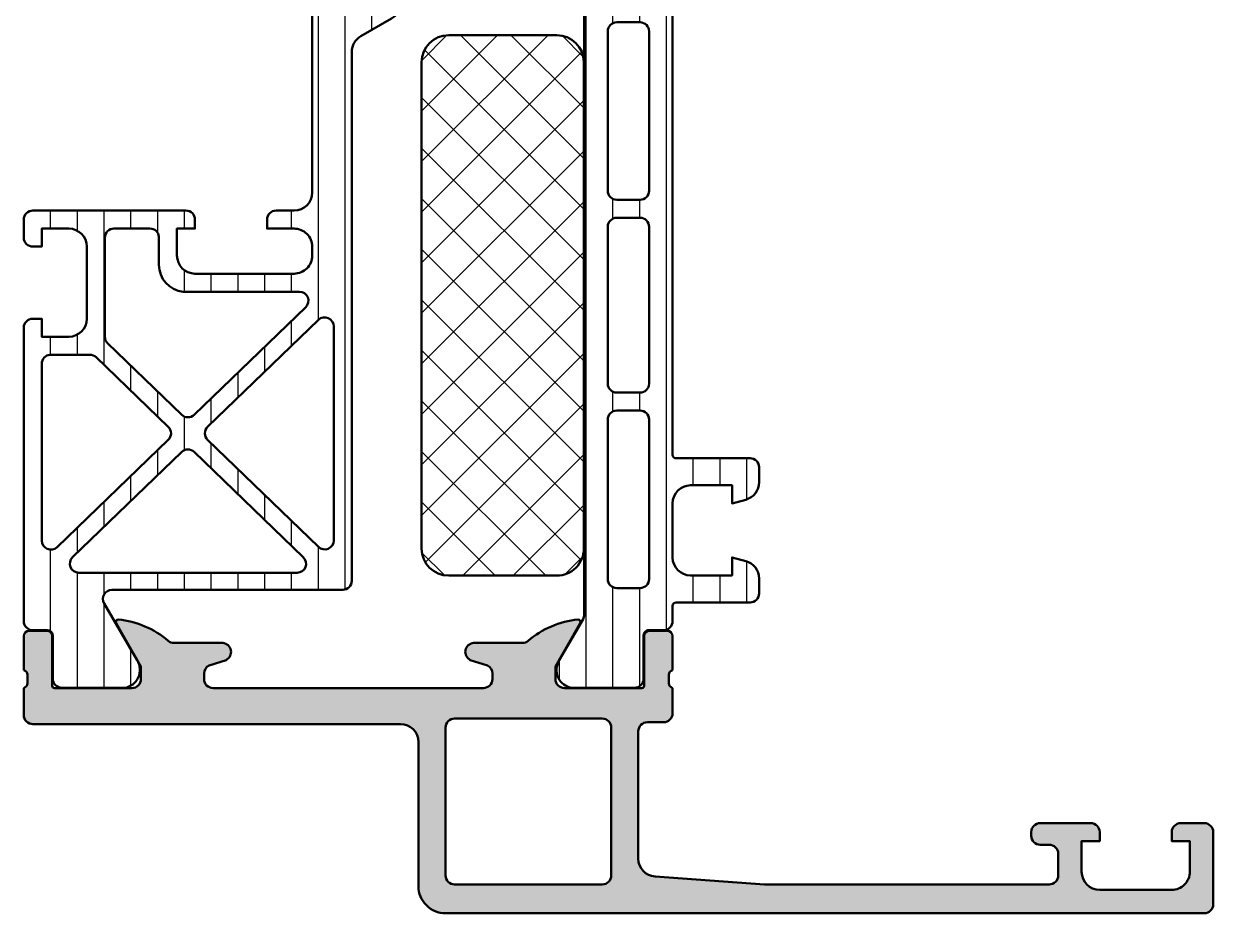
# Model space of a CAD drawing. Extents: x 0 to 66, y 0 to 75.
# Drawn here: x 0 to 66, y 0 to 49.4 of the extents above; entities that cross this region are included whole.
import ezdxf

# ---------------------------------------------------------------- set-up
doc = ezdxf.new("R2010")
doc.units = 0
for name, color, linetype, lineweight in [('0S-Alu contour', 7, 'Continuous', 50), ('0S-Alu hatch', 252, 'Continuous', 25), ('0S-Plastic contour', 254, 'Continuous', 50), ('0S-Plastic hatch', 253, 'Continuous', 25), ('0S-PT contour', 91, 'Continuous', 50), ('0S-PT hatch', 103, 'Continuous', 25)]:
    doc.layers.add(name, color=color, linetype=linetype, lineweight=lineweight)
pattern_1 = [(90, (0, 0), (-1.4859, 0), [])]

# ---------------------------------------------------------------- blocks, each defined once
blk = doc.blocks.new('357820__72D62566_C79C_41DB_8B78_AAB17D43B94E_')
at = {"layer": '0S-Alu hatch'}
h = blk.add_hatch(color=256, dxfattribs=at)
edge = h.paths.add_edge_path()
edge.add_line((0, 12.50000000000001), (-1.8e-15, 11))
edge.add_arc((0.5, 11), 0.5000000000000018, 180, 270.0000000000017)
edge.add_line((0.5000000000000142, 10.5), (20.89999999999999, 10.5))
edge.add_ellipse((20.8999382486866, 9.49993824868659), major_axis=(-1.000061753219904, 0), ratio=1, start_angle=180.0035378711053, end_angle=269.9964621288357, ccw=False)
edge.add_line((21.90000000000001, 9.499999999998956), (21.90000000000001, 1.500000000000014))
edge.add_arc((23.39995687720072, 1.49995687776763), 1.499956877820568, 179.998352804877, 270.0004814978228)
edge.add_line((23.39996948242186, 2.69e-14), (65.49999999999997, 0))
edge.add_arc((65.49996566592452, 0.5000343346601), 0.5000343358388465, 270.0039341250738, 359.9951881889146)
edge.add_line((66, 0.499992340803346), (66, 4.499999999999985))
edge.add_arc((65.49995004878407, 4.499950048784086), 0.500049953710801, 0.0057234159238532, 89.99427658409539)
edge.add_line((65.49999999999999, 5.000000000000012), (64.19995117187497, 4.999999999999957))
edge.add_arc((64.20000112309089, 4.499950048784072), 0.5000499537107654, 90.0057234159046, 179.9942765840761)
edge.add_line((63.699951171875, 4.500000000000153), (63.699951171875, 4))
edge.add_line((63.699951171875, 4), (64.699951171875, 4))
edge.add_line((64.699951171875, 4), (64.699951171875, 2.299999952316284))
edge.add_ellipse((63.70000014535619, 2.299950978835084), major_axis=(-0.9999510277180744, 0), ratio=1, start_angle=89.9971938887997, end_angle=180.0028061111058, ccw=False)
edge.add_line((63.69995117187504, 1.299999952316269), (59.69998168945318, 1.299999952316269))
edge.add_ellipse((59.70000151260098, 2.300019775464136), major_axis=(-1.000019823344341, 0), ratio=1, start_angle=0.0011357599706229848, end_angle=89.99886423980922, ccw=False)
edge.add_line((58.69998168945311, 2.299999952320185), (58.69998168945311, 4))
edge.add_line((58.69998168945311, 4), (59.69998168945312, 4))
edge.add_line((59.69998168945312, 4), (59.69998168945312, 4.499999999999985))
edge.add_arc((59.19997894858549, 4.499997259132385), 0.5000027408751421, 0.0003140784807261, 89.99968592142702)
edge.add_line((59.19998168945312, 5.000000000000015), (56.39999389648436, 5))
edge.add_arc((56.39999663735203, 4.499997259132342), 0.500002740875166, 90.00031407857703, 179.9996859215192)
edge.add_line((55.89999389648437, 4.499999999999166), (55.89999389648436, 4.299995422363252))
edge.add_arc((56.39999408412534, 4.299995610004259), 0.5000001876410095, 180.000021497471, 269.9999784979366)
edge.add_line((56.39999389648437, 3.799995422363285), (56.89999389648435, 3.799995422363281))
edge.add_ellipse((56.89999753584102, 3.29999906171993), major_axis=(-0.4999963606565962, 0), ratio=1, start_angle=179.9995829571355, end_angle=270.0004170425894, ccw=False)
edge.add_line((57.39999389648437, 3.299995422360865), (57.39999389648438, 2.099998474120994))
edge.add_ellipse((56.90000677806061, 2.099985592544854), major_axis=(-0.499987118589707, 0), ratio=1, start_angle=89.99852384206503, end_angle=180.0014761580921, ccw=False)
edge.add_line((56.89999389648436, 1.599998474121086), (41.0999999999997, 1.599998474121122))
edge.add_line((41.0999999999997, 1.599998474121122), (35.0287414550781, 2.033653259277343))
edge.add_ellipse((35.09995202947212, 3.031066473366621), major_axis=(-0.9999520316222318, 0), ratio=1, start_angle=-0.0026471171703974505, end_angle=85.91628221778649, ccw=False)
edge.add_line((34.09999999891711, 3.03111267206073), (34.1, 10.09999084472659))
edge.add_ellipse((34.59999712736819, 10.09999371735836), major_axis=(-0.4999971273764344, 0), ratio=1, start_angle=-90.00032918125049, end_angle=0.0003291815056059022, ccw=False)
edge.add_line((34.60000000000001, 10.59999084472654), (35.50000000000003, 10.59999084472657))
edge.add_arc((35.5, 11.09999084472657), 0.4999999999999965, 270.0000000000033, 360)
edge.add_line((36, 11.09999084472657), (36.00000000000001, 12.5))
edge.add_ellipse((36.07883644654305, 12.76752059199313), major_axis=(-0.2788950563274461, 0), ratio=1, start_angle=-1.16458937409692, end_angle=73.58012358051008, ccw=False)
edge.add_line((35.79999899999999, 12.7731889999915), (35.799999, 13.2267829999915))
edge.add_ellipse((36.07886709564317, 13.23244365946856), major_axis=(-0.2789255417371505, 0), ratio=1, start_angle=-73.57540544464513, end_angle=1.1628700728862214, ccw=False)
edge.add_line((36, 13.4999869999915), (36, 15.37999800000001))
edge.add_arc((35.7, 15.37999800000001), 0.2999999999999918, 0, 89.99999999999864)
edge.add_line((35.70000000000001, 15.67999800000001), (34.72002568095721, 15.67999800000001))
edge.add_arc((34.72002568095721, 15.37999800000001), 0.2999999999999936, 90.00000000000136, 180)
edge.add_line((34.42002568095722, 15.37999800000001), (34.42002568095722, 12.62000000000001))
edge.add_ellipse((34.30002568095721, 12.62000000000002), major_axis=(-0.1200000000000116, 0), ratio=1, start_angle=89.99999999999329, end_angle=180, ccw=False)
edge.add_line((34.30002568095719, 12.50000000000001), (30, 12.5))
edge.add_ellipse((30, 12.99999999999999), major_axis=(-0.4999999999999929, 0), ratio=1, start_angle=0, end_angle=90, ccw=False)
edge.add_line((29.50000000000001, 12.99999999999999), (29.49999999999999, 13.7))
edge.add_line((29.49999999999999, 13.7), (30.88149545762237, 16.09282032302756))
edge.add_arc((30.7618802153517, 16.1618802153517), 0.1381197846482982, 330.0000000000029, 455.6225775507923)
edge.add_arc((31.23822324117373, 11.32339113815233), 4.999999999999856, 95.62257755079281, 130.587180450926)
edge.add_ellipse((27.65989948623481, 15.50018405914318), major_axis=(-0.5000000000000937, 0), ratio=1, start_angle=90.00000000000898, end_angle=130.5871804509356, ccw=False)
edge.add_line((27.65989948623489, 15.00018405914309), (24.95398306846615, 15.00018405914308))
edge.add_arc((25.00231370974567, 14.50088993600062), 0.5016278224850519, 95.52888794898384, 243.3386633159322)
edge.add_line((24.7772252559662, 14.05259799957273), (25.7229650020599, 13.74775791168213))
edge.add_ellipse((25.50018185446049, 13.30023031132008), major_axis=(-0.4999132764191355, 0), ratio=1, start_angle=179.9950487378373, end_angle=243.5354771265414, ccw=False)
edge.add_line((26.00009512901302, 13.30018711090099), (26.00009512901302, 13.00018405914309))
edge.add_ellipse((25.50011565668063, 13.00016353147545), major_axis=(-0.499979472753787, 0), ratio=1, start_angle=89.99764760599629, end_angle=180.0023523941473, ccw=False)
edge.add_line((25.5000951290131, 12.50018405914306), (10.50009274482722, 12.50018405914306))
edge.add_ellipse((10.50007221715964, 13.00016353147549), major_axis=(-0.4999794727538225, 0), ratio=1, start_angle=-0.0023523939923961734, end_angle=90.0023523940082, ccw=False)
edge.add_line((10.00009274482722, 13.00018405914293), (10.00009274482726, 13.30018711090088))
edge.add_ellipse((10.50007957141549, 13.3001847688384), major_axis=(-0.4999868265937195, 0), ratio=1, start_angle=296.4697425232934, end_angle=359.9997316120751, ccw=False)
edge.add_line((10.2772228717804, 13.74775791168212), (11.22296261787411, 14.05259799957275))
edge.add_arc((10.99787416409463, 14.50088993600062), 0.5016278224850341, 296.6613366840697, 444.4711120510176)
edge.add_line((11.04620480537414, 15.00018405914307), (8.340100513765108, 15.00018405914309))
edge.add_ellipse((8.340100513765144, 15.50018405914316), major_axis=(-0.500000000000064, 0), ratio=1, start_angle=49.412819549070605, end_angle=89.99999999999591, ccw=False)
edge.add_arc((4.761776758826236, 11.32339113815231), 4.999999999999873, 49.41281954907334, 84.3774224492069)
edge.add_arc((5.238119784648304, 16.16188021535171), 0.1381197846482904, 84.37742244921338, 210.0000000000048)
edge.add_line((5.118504542377655, 16.09282032302755), (6.499999999999992, 13.69999999999999))
edge.add_line((6.499999999999992, 13.69999999999999), (6.500000000000007, 12.99999999999998))
edge.add_ellipse((6.000000000000007, 13), major_axis=(-0.5, 0), ratio=1, start_angle=89.9999999999975, end_angle=180, ccw=False)
edge.add_line((5.999999999999985, 12.50000000000001), (1.699974319042809, 12.5))
edge.add_ellipse((1.699974319042809, 12.62000000000002), major_axis=(-0.1200000000000187, 0), ratio=1, start_angle=0, end_angle=90, ccw=False)
edge.add_line((1.57997431904279, 12.62000000000002), (1.57997431904279, 15.37999800000001))
edge.add_arc((1.279974319042793, 15.37999800000001), 0.2999999999999989, 0, 90)
edge.add_line((1.279974319042793, 15.67999800000001), (0.2999999999999971, 15.67999800000001))
edge.add_arc((0.3000000000000114, 15.379998), 0.3000000000000114, 90.00000000000273, 180)
edge.add_line((0, 15.379998), (0, 13.4999869999915))
edge.add_ellipse((-0.0788670956431759, 13.23244365946856), major_axis=(-0.278925541737153, 0), ratio=1, start_angle=178.8371299271139, end_angle=253.57540544464382, ccw=False)
edge.add_line((0.2000009999999958, 13.2267829999915), (0.2000010000000003, 12.77318899999146))
edge.add_ellipse((-0.078836446543022, 12.7675205919931), major_axis=(-0.2788950563274091, 0), ratio=1, start_angle=106.41987641948921, end_angle=181.1645893740941, ccw=False)
edge = h.paths.add_edge_path()
edge.add_ellipse((23.89997499464666, 2.09979849337256), major_axis=(-0.4999870587911769, 0), ratio=1, start_angle=-0.0014693499022087053, end_angle=90.0014693497871, ccw=False)
edge.add_line((23.39998793601989, 2.099811315536499), (23.39998793601989, 10.29998970031738))
edge.add_ellipse((23.89997243953757, 10.30000519679602), major_axis=(-0.4999845037578271, 0), ratio=1, start_angle=-90.00176216030411, end_angle=0.0017758206565190449, ccw=False)
edge.add_line((23.8999878168106, 10.79998970031738), (32.09998226165771, 10.79998970031737))
edge.add_ellipse((32.09999769831437, 10.30000513697403), major_axis=(-0.4999845635816373, 0), ratio=1, start_angle=179.9982310347787, end_angle=270.00176896516615, ccw=False)
edge.add_line((32.59998226165771, 10.29998970031689), (32.59998226165771, 2.09980368615106))
edge.add_ellipse((32.09997952079993, 2.099806546209691), major_axis=(-0.5000027408659503, 0), ratio=1, start_angle=90.0003140774437, end_angle=179.9996722632193, ccw=False)
edge.add_line((32.09998226165771, 1.599803805351253), (23.8999878168106, 1.599811434745795))
at = {"layer": '0S-Alu contour', "color": 7}
for points in [[(5.118504542377655, 16.09282032302755), (6.499999999999992, 13.69999999999999), (6.500000000000007, 12.99999999999998)], [(29.50000000000001, 12.99999999999999), (29.49999999999999, 13.7), (30.88149545762237, 16.09282032302756)], [(0, 15.379998), (0, 13.4999869999915)], [(1.279974319042793, 15.67999800000001), (0.2999999999999971, 15.67999800000001)], [(1.57997431904279, 12.62000000000002), (1.57997431904279, 15.37999800000001)], [(34.42002568095722, 15.37999800000001), (34.42002568095722, 12.62000000000001)], [(35.70000000000001, 15.67999800000001), (34.72002568095721, 15.67999800000001)], [(36, 13.4999869999915), (36, 15.37999800000001)], [(11.04620480537414, 15.00018405914307), (8.340100513765108, 15.00018405914309)], [(27.65989948623489, 15.00018405914309), (24.95398306846615, 15.00018405914308)], [(10.2772228717804, 13.74775791168212), (11.22296261787411, 14.05259799957275)], [(24.7772252559662, 14.05259799957273), (25.7229650020599, 13.74775791168213)], [(0.2000009999999958, 13.2267829999915), (0.2000010000000003, 12.77318899999146)], [(10.00009274482722, 13.00018405914293), (10.00009274482726, 13.30018711090088)], [(26.00009512901302, 13.30018711090099), (26.00009512901302, 13.00018405914309)], [(35.79999899999999, 12.7731889999915), (35.799999, 13.2267829999915)], [(0, 12.50000000000001), (-1.8e-15, 11)], [(5.999999999999985, 12.50000000000001), (1.699974319042809, 12.5)], [(25.5000951290131, 12.50018405914306), (10.50009274482722, 12.50018405914306)], [(34.30002568095719, 12.50000000000001), (30, 12.5)], [(36, 11.09999084472657), (36.00000000000001, 12.5)], [(23.8999878168106, 10.79998970031738), (32.09998226165771, 10.79998970031737)], [(34.60000000000001, 10.59999084472654), (35.50000000000003, 10.59999084472657)], [(0.5000000000000142, 10.5), (20.89999999999999, 10.5)], [(23.39998793601989, 2.099811315536499), (23.39998793601989, 10.29998970031738)], [(32.59998226165771, 10.29998970031689), (32.59998226165771, 2.09980368615106)], [(34.09999999891711, 3.03111267206073), (34.1, 10.09999084472659)], [(21.90000000000001, 9.499999999998956), (21.90000000000001, 1.500000000000014)], [(59.19998168945312, 5.000000000000015), (56.39999389648436, 5)], [(65.49999999999999, 5.000000000000012), (64.19995117187497, 4.999999999999957)], [(55.89999389648437, 4.499999999999166), (55.89999389648436, 4.299995422363252)], [(58.69998168945311, 2.299999952320185), (58.69998168945311, 4), (59.69998168945312, 4), (59.69998168945312, 4.499999999999985)], [(63.699951171875, 4.500000000000153), (63.699951171875, 4), (64.699951171875, 4), (64.699951171875, 2.299999952316284)], [(66, 0.499992340803346), (66, 4.499999999999985)], [(56.39999389648437, 3.799995422363285), (56.89999389648435, 3.799995422363281)], [(57.39999389648437, 3.299995422360865), (57.39999389648438, 2.099998474120994)], [(56.89999389648436, 1.599998474121086), (41.0999999999997, 1.599998474121122), (35.0287414550781, 2.033653259277343)], [(32.09998226165771, 1.599803805351253), (23.8999878168106, 1.599811434745795)], [(63.69995117187504, 1.299999952316269), (59.69998168945318, 1.299999952316269)], [(23.39996948242186, 2.69e-14), (65.49999999999997, 0)]]:
    blk.add_lwpolyline(points, dxfattribs=at)
for centre, radius, start, end in [((5.238119784648304, 16.16188021535171), 0.1381197846482904, 84.37742244921338, 210.0000000000048), ((4.761776758826236, 11.32339113815231), 4.999999999999873, 49.41281954907334, 84.3774224492069), ((31.23822324117373, 11.32339113815233), 4.999999999999856, 95.62257755079281, 130.587180450926), ((30.7618802153517, 16.1618802153517), 0.1381197846482982, 330.0000000000029, 95.62257755079234), ((0.3000000000000114, 15.379998), 0.3000000000000114, 90.00000000000273, 180), ((1.279974319042793, 15.37999800000001), 0.2999999999999989, 0, 90), ((34.72002568095721, 15.37999800000001), 0.2999999999999936, 90.00000000000136, 180), ((35.7, 15.37999800000001), 0.2999999999999918, 0, 89.99999999999864), ((10.99787416409463, 14.50088993600062), 0.5016278224850341, 296.6613366840697, 84.47111205101766), ((25.00231370974567, 14.50088993600062), 0.5016278224850519, 95.52888794898384, 243.3386633159322), ((0.5, 11), 0.5000000000000018, 180, 270.0000000000017), ((35.5, 11.09999084472657), 0.4999999999999965, 270.0000000000033, 0), ((56.39999663735203, 4.499997259132342), 0.500002740875166, 90.00031407857703, 179.9996859215192), ((59.19997894858549, 4.499997259132385), 0.5000027408751421, 0.0003140784807261, 89.99968592142702), ((64.20000112309089, 4.499950048784072), 0.5000499537107654, 90.0057234159046, 179.9942765840761), ((65.49995004878407, 4.499950048784086), 0.500049953710801, 0.0057234159238532, 89.99427658409539), ((56.39999408412534, 4.299995610004259), 0.5000001876410095, 180.000021497471, 269.9999784979366), ((23.39995687720072, 1.49995687776763), 1.499956877820568, 179.998352804877, 270.0004814978228), ((65.49996566592452, 0.5000343346601), 0.5000343358388465, 270.0039341250738, 359.9951881889146)]:
    blk.add_arc(centre, radius, start, end, dxfattribs=at)
at = {"layer": '0S-Alu contour', "color": 7, "extrusion": (0, 0, -1)}
for centre, radius, start, end in [((-8.340100513765144, 15.50018405914316), 0.500000000000064, 270.0000000000041, 310.5871804509294), ((-27.65989948623481, 15.50018405914318), 0.5000000000000937, 229.4128195490644, 269.999999999991), ((0.0788670956431759, 13.23244365946856), 0.2789255417371531, 106.4245945553562, 181.1628700728862), ((-10.50007957141549, 13.3001847688384), 0.4999868265937196, 0.0002683879249072, 63.53025747670659), ((-25.50018185446049, 13.30023031132008), 0.4999132764191355, 116.4645228734586, 180.0049512621627), ((-36.07886709564317, 13.23244365946856), 0.2789255417371505, 358.8371299271138, 73.57540544464514), ((0.078836446543022, 12.7675205919931), 0.2788950563274091, 178.8354106259059, 253.5801235805108), ((-1.699974319042809, 12.62000000000002), 0.1200000000000188, 270, 0), ((-6.000000000000007, 13), 0.5, 180, 270.0000000000025), ((-10.50007221715964, 13.00016353147549), 0.4999794727538225, 269.9976476059918, 0.0023523939924092), ((-25.50011565668063, 13.00016353147545), 0.499979472753787, 179.9976476058527, 270.0023523940037), ((-30, 12.99999999999999), 0.4999999999999929, 270, 0), ((-34.30002568095721, 12.62000000000002), 0.1200000000000116, 180, 270.0000000000068), ((-36.07883644654305, 12.76752059199313), 0.2788950563274461, 286.4198764194899, 1.164589374096924), ((-23.89997243953757, 10.30000519679602), 0.4999845037578271, 359.9982241793435, 90.0017621603041), ((-32.09999769831437, 10.30000513697403), 0.4999845635816373, 89.99823103483386, 180.0017689652214), ((-34.59999712736819, 10.09999371735836), 0.4999971273764344, 359.9996708184944, 90.00032918125056), ((-20.8999382486866, 9.49993824868659), 1.000061753219904, 90.00353787116431, 179.9964621288947), ((-56.89999753584102, 3.29999906171993), 0.4999963606565962, 89.9995829574106, 180.0004170428646), ((-35.09995202947212, 3.031066473366621), 0.9999520316222319, 274.0837177822135, 0.0026471171703788), ((-23.89997499464666, 2.09979849337256), 0.4999870587911769, 269.9985306502129, 0.0014693499022367), ((-32.09997952079993, 2.099806546209691), 0.5000027408659503, 180.0003277367808, 269.9996859225563), ((-56.90000677806061, 2.099985592544854), 0.499987118589707, 179.9985238419079, 270.001476157935), ((-59.70000151260098, 2.300019775464136), 1.000019823344341, 270.0011357601908, 359.9988642400294), ((-63.70000014535619, 2.299950978835084), 0.9999510277180744, 179.9971938888942, 270.0028061112003)]:
    blk.add_arc(centre, radius, start, end, dxfattribs=at)
blk = doc.blocks.new('284029__E888EBB1_DAA7_4554_880E_9B4920508AAC___378382DE_D4DF_4651_9BAD_BA56CE349436_')
at = {"layer": '0S-Plastic hatch'}
h = blk.add_hatch(dxfattribs=at)
h.set_pattern_fill('ANSI31', color=256, scale=0.4680000000000001, angle=45, style=0)
h.set_pattern_definition(pattern_1)
edge = h.paths.add_edge_path()
edge.add_arc((16.49995231628415, 51.28978711817266), 0.4999999999999716, 89.99999999999675, 180)
edge.add_line((15.99995231628418, 51.28978711817269), (16.00000000000011, 39.9999357536762))
edge.add_ellipse((15.00000000000008, 39.99993575367618), major_axis=(-1.000000000000028, 0), ratio=1, start_angle=90.00000000000159, end_angle=180, ccw=False)
edge.add_line((15.00000000000011, 38.99993575367615), (14.00004959106422, 38.99993575367609))
edge.add_arc((13.9999214962607, 38.50006384847996), 0.4998719216086134, 89.98531765561775, 180.014682344417)
edge.add_line((13.50004959106456, 38.49993575367613), (13.50001907348633, 37.9999357536761))
edge.add_line((13.50001907348633, 37.9999357536761), (14.99997965474113, 37.99993575367613))
edge.add_ellipse((14.99997965474115, 36.99993575367614), major_axis=(-0.9999999999999928, 0), ratio=1, start_angle=179.9988343144165, end_angle=270.0000000000014, ccw=False)
edge.add_line((15.99997965453418, 36.99991540862466), (15.9999694824221, 36.49993575367616))
edge.add_ellipse((14.99996603984006, 36.49993919460567), major_axis=(-1.000003442587965, 0), ratio=1, start_angle=89.99670019992459, end_angle=179.9998028503728, ccw=False)
edge.add_line((14.99990844726585, 35.49993575367615), (9.500049591064341, 35.49993575367615))
edge.add_ellipse((9.500121647013302, 36.49999254985286), major_axis=(-1.000056798772597, 0), ratio=1, start_angle=0.0032539963814883777, end_angle=89.99587173271289, ccw=False)
edge.add_line((8.500064849853516, 36.49993575367642), (8.500080108642578, 37.99999678883241))
edge.add_line((8.500080108642578, 37.99999678883241), (9.50003433227539, 37.99993575367621))
edge.add_line((9.50003433227539, 37.99993575367621), (9.50003433227539, 38.49993575367603))
edge.add_arc((9.00012250574437, 38.49990185529859), 0.4999118276803215, 0.0038851530531154, 89.99611484694549)
edge.add_line((9.000156404121867, 38.99981368182961), (0.5001581200183481, 38.9999357529872))
edge.add_arc((0.5000377109441771, 38.49992646146257), 0.5000093060227062, 89.98620239313821, 180.2712408638193)
edge.add_line((3.40078134996e-05, 38.49755940317909), (-8.22186204914e-05, 37.49993574021853))
edge.add_arc((0.4998132061973593, 37.49983116503638), 0.4998954357561088, 179.9880140601629, 270.0119859398468)
edge.add_line((0.4999177813795085, 36.99993574021853), (0.9999177813795085, 36.99993574021853))
edge.add_line((0.9999177813795085, 36.99993574021853), (0.9999177813795085, 37.99999677537472))
edge.add_line((0.9999177813795085, 37.99999677537472), (2.499917781379622, 37.99999677537478))
edge.add_ellipse((2.499860041399074, 36.99993903705576), major_axis=(-1.000057739985871, 0), ratio=1, start_angle=179.9998111152432, end_angle=269.9966919338113, ccw=False)
edge.add_line((3.499917781379511, 36.9999357402045), (3.499917781379508, 32.99993574021836))
edge.add_ellipse((2.499866364378725, 33.00004915115872), major_axis=(-1.000051423431473, 0), ratio=1, start_angle=90.00294582565692, end_angle=179.9935023658846, ccw=False)
edge.add_line((2.499917781379509, 31.99999772904903), (0.9998567462232585, 31.99999772904909))
edge.add_line((0.9998567462232585, 31.99999772904909), (0.9999177813796222, 32.99993574021858))
edge.add_line((0.9999177813796222, 32.99993574021858), (0.4999177813793949, 32.99993574021853))
edge.add_arc((0.4999196267601534, 32.49987285967721), 0.5000628805447266, 90.00021143846737, 179.9996792923423)
edge.add_line((-0.0001432537767394, 32.49987565873146), (3.0517578125e-05, 16.2100100000086))
edge.add_arc((0.500030517578125, 16.21001000000848), 0.4999999999999999, 180, 269.999999999987)
edge.add_line((0.5000305175780113, 15.71001000000849), (1.310331333333351, 15.7100100000086))
edge.add_ellipse((1.310331333333209, 15.41001000000884), major_axis=(-0.2999999999997556, 0), ratio=1, start_angle=180, end_angle=269.99999999997283, ccw=False)
edge.add_line((1.610331333332965, 15.41001000000884), (1.609999382936166, 13.0100116170724))
edge.add_arc((2.109995360374966, 13.01000897744729), 0.4999959774457678, 179.9996975182267, 270.0003024811834)
edge.add_line((2.109998000000018, 12.51001300000849), (5.586539498099568, 12.51001300000855))
edge.add_arc((5.4442288491081, 13.49983107473143), 0.9999960709245272, 278.181608051906, 392.7270160998456)
edge.add_line((6.285481498099443, 14.04046600000868), (4.461406280911205, 17.19985738606051))
edge.add_ellipse((4.894418997641722, 17.44985736036005), major_axis=(-0.5000000000001174, 0), ratio=1, start_angle=-89.99999999999193, end_angle=29.999996599335873, ccw=False)
edge.add_line((4.894418997641651, 17.94985736036017), (17.70001220703113, 17.94985736036012))
edge.add_arc((17.70023029691674, 18.44963927047463), 0.4997819576984616, 269.9749978361491, 360.025002163853)
edge.add_line((18.20001220703125, 18.44985736036025), (18.19999830238339, 47.80944501042872))
edge.add_ellipse((19.1999983023205, 47.80945620651157), major_axis=(-0.9999999999997823, 0), ratio=1, start_angle=-60.00495389455068, end_angle=0.0006414880432998871, ccw=False)
edge.add_line((18.70007318227931, 48.67552483794407), (20.39989304376752, 49.65672034308239))
edge.add_arc((19.89996792372612, 50.52278897451483), 0.9999999999998266, 299.9950461054617, 359.9988249444108)
edge.add_line((20.89996792351565, 50.5227684659259), (20.89997618508085, 50.92560290517651))
edge.add_ellipse((21.39997618497545, 50.92559265088247), major_axis=(-0.4999999999997522, 0), ratio=1, start_angle=330.0000034006127, end_angle=359.9988249444108, ccw=False)
edge.add_line((20.96696346824547, 51.17559262518224), (22.2854803212042, 53.45933111817249))
edge.add_arc((21.44422767221269, 53.99996604344963), 0.9999960709246135, 327.2729839001649, 441.8183919481045)
edge.add_line((21.58653832120398, 54.98978411817263), (18.10999682310466, 54.98978411817262))
edge.add_arc((18.10999418347944, 54.48978814073377), 0.4999959774458178, 89.999697518797, 180.0003024805684)
edge.add_line((17.60999820604059, 54.48978550111409), (17.61033283534709, 52.08978711817264))
edge.add_ellipse((17.310332835347, 52.08978711817273), major_axis=(-0.3000000000000931, 0), ratio=1, start_angle=89.99999999998442, end_angle=180, ccw=False)
edge.add_line((17.31033283534692, 51.78978711817264), (16.49995231628418, 51.78978711817263))
edge = h.paths.add_edge_path()
edge.add_arc((8.999918720923581, 35.99163709062817), 1.499978052517036, 179.997750019223, 264.0005005730994)
edge.add_line((8.843141353156739, 34.49987470506239), (15.29530347679792, 34.49987470506216))
edge.add_ellipse((15.2953034767979, 33.99987470506218), major_axis=(-0.499999999999986, 0), ratio=1, start_angle=133.9999999999989, end_angle=269.99999999999676, ccw=False)
edge.add_line((15.64263266202738, 33.64020480489286), (9.45629744633709, 27.666130329907))
edge.add_ellipse((9.108968261107577, 28.02580023007634), major_axis=(-0.5000000000000185, 0), ratio=1, start_angle=45.99999999999977, end_angle=134.0000000000002, ccw=False)
edge.add_line((8.761639075878065, 27.666130329907), (4.652649631306303, 31.63413531233074))
edge.add_ellipse((4.999978816535829, 31.99380521249997), major_axis=(-0.4999999999999539, 0), ratio=1, start_angle=0, end_angle=45.99999999999068, ccw=False)
edge.add_line((4.499978816535875, 31.99380521249997), (4.499978816535758, 37.49997388719107))
edge.add_ellipse((4.999978916053017, 37.49997378828381), major_axis=(-0.5000000995172642, 0), ratio=1, start_angle=269.99717004570516, end_angle=359.99998867341264, ccw=False)
edge.add_line((5.000003612067985, 37.99997388719118), (7.00211472471949, 37.99987499887829))
edge.add_ellipse((7.001986004501922, 37.49976974504141), major_axis=(-0.500105270402295, 0), ratio=1, start_angle=185.3060430081134, end_angle=269.9852528543038, ccw=False)
edge.add_line((7.499948298957636, 37.54601728318728), (7.499940669563102, 35.99169599412478))
edge = h.paths.add_edge_path()
edge.add_ellipse((16.69996055398234, 20.69526418391696), major_axis=(-0.4999999999999608, 0), ratio=1, start_angle=45.99999997491989, end_angle=180.0000993977345, ccw=False)
edge.add_line((16.35263136859544, 20.3355942838997), (10.20119561550382, 26.27596674481124))
edge.add_ellipse((10.54852480073333, 26.63563664498057), major_axis=(-0.5000000000000148, 0), ratio=1, start_angle=-46.000000000000114, end_angle=46.000000000000114, ccw=False)
edge.add_line((10.20119561550382, 26.99530654514991), (16.35265198016134, 32.93569890001112))
edge.add_ellipse((16.69998116523339, 32.57602899968974), major_axis=(-0.5000000000000135, 0), ratio=1, start_angle=180.0000993977345, end_angle=313.99999997491767, ccw=False)
edge.add_line((17.19998116523266, 32.57602986709861), (17.19996055398155, 20.69526505132583))
edge = h.paths.add_edge_path()
edge.add_ellipse((3.055572848699931, 19.39977704881228), major_axis=(-0.5000000000000056, 0), ratio=1, start_angle=-45.999999999995225, end_angle=90.00000000000409, ccw=False)
edge.add_line((2.708243663470398, 19.75944694898158), (8.761639075878065, 25.6051429482123))
edge.add_ellipse((9.108968261107577, 25.24547304804296), major_axis=(-0.5000000000000198, 0), ratio=1, start_angle=226.0000000000002, end_angle=313.99999999999966, ccw=False)
edge.add_line((9.456297446337087, 25.6051429482123), (15.50969285874475, 19.75944694898158))
edge.add_ellipse((15.16236367351528, 19.39977704881225), major_axis=(-0.4999999999999823, 0), ratio=1, start_angle=90.00000000000199, end_angle=226.0000000000023, ccw=False)
edge.add_line((15.1623636735153, 18.89977704881227), (3.055572848699966, 18.89977704881227))
edge = h.paths.add_edge_path()
edge.add_ellipse((1.499890752842979, 20.67779949325222), major_axis=(-0.5000000000000161, 0), ratio=1, start_angle=-0.0005135900897812462, end_angle=133.9999999840463, ccw=False)
edge.add_line((0.9998907528630525, 20.6778039751697), (0.9999788165357585, 30.50213395951796))
edge.add_ellipse((1.500141552549855, 30.50198306746974), major_axis=(-0.5001627587750967, 0), ratio=1, start_angle=275.31207838444084, end_angle=359.98271467135834, ccw=False)
edge.add_line((1.453836238410759, 30.99999772904909), (3.667748669228103, 30.99999772904898))
edge.add_ellipse((3.667748669228068, 30.49999772904895), major_axis=(-0.5000000000000289, 0), ratio=1, start_angle=225.9999999730021, end_angle=269.9999999999959, ccw=False)
edge.add_line((4.015077854627064, 30.85966762905464), (8.016740906711332, 26.99530653545276))
edge.add_ellipse((7.66941172148185, 26.63563663528345), major_axis=(-0.4999999999999759, 0), ratio=1, start_angle=134, end_angle=226, ccw=False)
edge.add_line((8.016740906711332, 26.27596673511415), (1.84721993797234, 20.31812959298617))
at = {"layer": '0S-Alu contour', "color": 7}
for points in [[(5.000003612067985, 37.99997388719118), (7.00211472471949, 37.99987499887829)], [(4.499978816535875, 31.99380521249997), (4.499978816535758, 37.49997388719107)], [(7.499948298957636, 37.54601728318728), (7.499940669563102, 35.99169599412478)], [(8.843141353156739, 34.49987470506239), (15.29530347679792, 34.49987470506216)], [(15.64263266202738, 33.64020480489286), (9.45629744633709, 27.666130329907)], [(10.20119561550382, 26.99530654514991), (16.35265198016134, 32.93569890001112)], [(17.19998116523266, 32.57602986709861), (17.19996055398155, 20.69526505132583)], [(8.761639075878065, 27.666130329907), (4.652649631306303, 31.63413531233074)], [(0.9998907528630525, 20.6778039751697), (0.9999788165357585, 30.50213395951796)], [(1.453836238410759, 30.99999772904909), (3.667748669228103, 30.99999772904898)], [(4.015077854627064, 30.85966762905464), (8.016740906711332, 26.99530653545276)], [(8.016740906711332, 26.27596673511415), (1.84721993797234, 20.31812959298617)], [(16.35263136859544, 20.3355942838997), (10.20119561550382, 26.27596674481124)], [(2.708243663470398, 19.75944694898158), (8.761639075878065, 25.6051429482123)], [(9.456297446337087, 25.6051429482123), (15.50969285874475, 19.75944694898158)], [(15.1623636735153, 18.89977704881227), (3.055572848699966, 18.89977704881227)]]:
    blk.add_lwpolyline(points, dxfattribs=at)
at = {"layer": '0S-Alu contour', "color": 7, "extrusion": (0, 0, -1)}
for centre, radius, start, end in [((-4.999978916053017, 37.49997378828381), 0.5000000995172642, 1.1326587362e-05, 90.00282995429482), ((-7.001986004501922, 37.49976974504141), 0.500105270402295, 90.01474714569619, 174.6939569918866), ((-15.2953034767979, 33.99987470506218), 0.499999999999986, 90.00000000000325, 226.0000000000011), ((-16.69998116523339, 32.57602899968974), 0.5000000000000135, 46.00000002508234, 179.9999006022655), ((-4.999978816535829, 31.99380521249997), 0.4999999999999539, 314.0000000000093, 0), ((-1.500141552549855, 30.50198306746974), 0.5001627587750967, 0.0172853286416681, 84.68792161555915), ((-3.667748669228068, 30.49999772904895), 0.5000000000000289, 90.00000000000406, 134.0000000269979), ((-9.108968261107577, 28.02580023007634), 0.5000000000000185, 225.9999999999998, 314.0000000000002), ((-7.66941172148185, 26.63563663528345), 0.4999999999999759, 134, 226), ((-10.54852480073333, 26.63563664498057), 0.5000000000000148, 313.9999999999999, 46.00000000000008), ((-9.108968261107577, 25.24547304804296), 0.5000000000000198, 46.00000000000036, 133.9999999999998), ((-1.499890752842979, 20.67779949325222), 0.5000000000000161, 226.0000000159537, 0.0005135900898452), ((-16.69996055398234, 20.69526418391696), 0.4999999999999608, 179.9999006022655, 314.0000000250801), ((-3.055572848699931, 19.39977704881228), 0.5000000000000056, 269.9999999999959, 45.9999999999952), ((-15.16236367351528, 19.39977704881225), 0.4999999999999823, 133.9999999999977, 269.999999999998)]:
    blk.add_arc(centre, radius, start, end, dxfattribs=at)
at = {"layer": '0S-Alu contour', "color": 7}
blk.add_arc((8.999918720923581, 35.99163709062817), 1.499978052517036, 179.997750019223, 264.0005005730994, dxfattribs=at)
at = {"layer": '0S-Plastic contour', "color": 7}
for points in [[(21.58653832120398, 54.98978411817263), (18.10999682310466, 54.98978411817262)], [(17.60999820604059, 54.48978550111409), (17.61033283534709, 52.08978711817264)], [(20.96696346824547, 51.17559262518224), (22.2854803212042, 53.45933111817249)], [(17.31033283534692, 51.78978711817264), (16.49995231628418, 51.78978711817263)], [(15.99995231628418, 51.28978711817269), (16.00000000000011, 39.9999357536762)], [(20.89996792351565, 50.5227684659259), (20.89997618508085, 50.92560290517651)], [(18.70007318227931, 48.67552483794407), (20.39989304376752, 49.65672034308239)], [(18.20001220703125, 18.44985736036025), (18.19999830238339, 47.80944501042872)], [(9.000156404121867, 38.99981368182961), (0.5001581200183481, 38.9999357529872)], [(15.00000000000011, 38.99993575367615), (14.00004959106422, 38.99993575367609)], [(3.40078134996e-05, 38.49755940317909), (-8.22186204914e-05, 37.49993574021853)], [(8.500064849853516, 36.49993575367642), (8.500080108642578, 37.99999678883241), (9.50003433227539, 37.99993575367621), (9.50003433227539, 38.49993575367603)], [(13.50004959106456, 38.49993575367613), (13.50001907348633, 37.9999357536761), (14.99997965474113, 37.99993575367613)], [(0.4999177813795085, 36.99993574021853), (0.9999177813795085, 36.99993574021853), (0.9999177813795085, 37.99999677537472), (2.499917781379622, 37.99999677537478)], [(3.499917781379511, 36.9999357402045), (3.499917781379508, 32.99993574021836)], [(15.99997965453418, 36.99991540862466), (15.9999694824221, 36.49993575367616)], [(14.99990844726585, 35.49993575367615), (9.500049591064341, 35.49993575367615)], [(-0.0001432537767394, 32.49987565873146), (3.0517578125e-05, 16.2100100000086)], [(2.499917781379509, 31.99999772904903), (0.9998567462232585, 31.99999772904909), (0.9999177813796222, 32.99993574021858), (0.4999177813793949, 32.99993574021853)], [(4.894418997641651, 17.94985736036017), (17.70001220703113, 17.94985736036012)], [(6.285481498099443, 14.04046600000868), (4.461406280911205, 17.19985738606051)], [(0.5000305175780113, 15.71001000000849), (1.310331333333351, 15.7100100000086)], [(1.610331333332965, 15.41001000000884), (1.609999382936166, 13.0100116170724)], [(2.109998000000018, 12.51001300000849), (5.586539498099568, 12.51001300000855)]]:
    blk.add_lwpolyline(points, dxfattribs=at)
for centre, radius, start, end in [((18.10999418347944, 54.48978814073377), 0.4999959774458178, 89.999697518797, 180.0003024805684), ((21.44422767221269, 53.99996604344963), 0.9999960709246135, 327.2729839001649, 81.81839194810459), ((16.49995231628415, 51.28978711817266), 0.4999999999999716, 89.99999999999675, 180), ((19.89996792372612, 50.52278897451483), 0.9999999999998266, 299.9950461054617, 359.9988249444108), ((0.5000377109441771, 38.49992646146257), 0.5000093060227062, 89.98620239313821, 180.2712408638193), ((9.00012250574437, 38.49990185529859), 0.4999118276803215, 0.0038851530531154, 89.99611484694549), ((13.9999214962607, 38.50006384847996), 0.4998719216086134, 89.98531765561775, 180.014682344417), ((0.4998132061973593, 37.49983116503638), 0.4998954357561088, 179.9880140601629, 270.0119859398468), ((0.4999196267601534, 32.49987285967721), 0.5000628805447266, 90.00021143846737, 179.9996792923423), ((17.70023029691674, 18.44963927047463), 0.4997819576984616, 269.9749978361491, 0.0250021638530394), ((0.500030517578125, 16.21001000000848), 0.4999999999999999, 180, 269.999999999987), ((5.4442288491081, 13.49983107473143), 0.9999960709245272, 278.181608051906, 32.72701609984559), ((2.109995360374966, 13.01000897744729), 0.4999959774457678, 179.9996975182267, 270.0003024811834)]:
    blk.add_arc(centre, radius, start, end, dxfattribs=at)
at = {"layer": '0S-Plastic contour', "color": 7, "extrusion": (0, 0, -1)}
for centre, radius, start, end in [((-17.310332835347, 52.08978711817273), 0.3000000000000931, 180, 270.0000000000156), ((-21.39997618497545, 50.92559265088247), 0.4999999999997522, 0.0011750555892266, 29.99999659938731), ((-19.1999983023205, 47.80945620651157), 0.9999999999997823, 359.9993585119567, 60.00495389455075), ((-15.00000000000008, 39.99993575367618), 1.000000000000028, 180, 269.9999999999984), ((-2.499860041399074, 36.99993903705576), 1.000057739985871, 90.0033080661887, 180.0001888847569), ((-14.99997965474115, 36.99993575367614), 0.9999999999999928, 89.99999999999856, 180.0011656855836), ((-9.500121647013302, 36.49999254985286), 1.000056798772597, 270.0041282672872, 359.9967460036185), ((-14.99996603984006, 36.49993919460567), 1.000003442587965, 180.0001971496273, 270.0032998000754), ((-2.499866364378725, 33.00004915115872), 1.000051423431473, 180.0064976341155, 269.9970541743431), ((-4.894418997641722, 17.44985736036005), 0.5000000000001174, 330.0000034006641, 89.99999999999186), ((-1.310331333333209, 15.41001000000884), 0.2999999999997556, 90.00000000002716, 180)]:
    blk.add_arc(centre, radius, start, end, dxfattribs=at)
blk = doc.blocks.new('284029__015F1F17_3F82_4A6A_A429_68B003F1273F___69C153B7_6C97_4158_86FC_8C8D49160EF1_')
at = {"layer": '0S-Plastic hatch'}
h = blk.add_hatch(dxfattribs=at)
h.set_pattern_fill('ANSI31', color=256, scale=0.4680000000000001, angle=45, style=0)
h.set_pattern_definition(pattern_1)
edge = h.paths.add_edge_path()
edge.add_ellipse((30.59998869163543, 50.928276840333), major_axis=(-0.5000000000141928, 0), ratio=1, start_angle=180.0021352030565, end_angle=210.0020718967531, ccw=False)
edge.add_line((31.09998869130242, 50.92829547349568), (31.10107500373369, 16.57402671789627))
edge.add_ellipse((30.60107500397677, 16.5740091302941), major_axis=(-0.5000000000662328, 0), ratio=1, start_angle=150.0020787003836, end_angle=180.0020153905168, ccw=False)
edge.add_line((31.03409677568284, 16.32402484019815), (29.71570977789662, 14.04032023894258))
edge.add_arc((30.55698200855538, 13.4997157848481), 0.999996070924477, 147.2750591980454, 261.8204672459879)
edge.add_line((30.41470721164118, 12.50989255617168), (33.89124870744704, 12.51001920363578))
edge.add_arc((33.89123323682728, 13.01001518084199), 0.4999959774455613, 270.0017728166999, 360.0023777790716)
edge.add_line((34.39122921384228, 13.01003593071189), (34.39081033362949, 15.4100343000504))
edge.add_ellipse((34.69081033343269, 15.41004516628472), major_axis=(-0.2999999999999899, 0), ratio=1, start_angle=-89.99792470211509, end_angle=0.002075297898500139, ccw=False)
edge.add_line((34.69079946719837, 15.71004516608792), (35.50113080001328, 15.71007379250613))
edge.add_arc((35.50111536862899, 16.21007111336595), 0.4999973210979571, 270.0017683158584, 360.0023822800018)
edge.add_line((36.00111268929475, 16.21009190256943), (36.0024332342847, 17.05116414769656))
edge.add_ellipse((36.20243323428467, 17.05116414769657), major_axis=(-0.1999999999999744, 0), ratio=1, start_angle=269.9999999999959, end_angle=360, ccw=False)
edge.add_line((36.20243323428468, 17.25116414769655), (40.30243323427304, 17.25116414769655))
edge.add_arc((40.30243323427305, 17.75116414769653), 0.4999999999999964, 269.9999999999992, 360)
edge.add_line((40.80243323427304, 17.75116414769653), (40.80243323427259, 18.5819133710546))
edge.add_arc((39.80243323427313, 18.58191337105457), 0.9999999999994608, 0, 74.99999999891914)
edge.add_line((40.06125227939373, 19.54783919733824), (39.30243323427316, 19.75116414769649))
edge.add_line((39.30243323427316, 19.75116414769649), (39.30243323427305, 18.75116414769655))
edge.add_line((39.30243323427305, 18.75116414769655), (37.0024332342847, 18.75116414769655))
edge.add_ellipse((37.00414248000592, 19.75529063189819), major_axis=(-1.004127938958022, 0), ratio=1, start_angle=0.23408772131568867, end_angle=89.90246998467882, ccw=False)
edge.add_line((36.00002292155802, 19.75118817672239), (36.00002292155802, 22.75106653086609))
edge.add_ellipse((37.00414226812574, 22.74703817501894), major_axis=(-1.004127427074088, 0), ratio=1, start_angle=270.09751797508625, end_angle=359.7701403215128, ccw=False)
edge.add_line((37.00243323428464, 23.75116414769655), (39.30243323427305, 23.75116414769656))
edge.add_line((39.30243323427305, 23.75116414769656), (39.30243323427305, 22.75116414769655))
edge.add_line((39.30243323427305, 22.75116414769655), (40.06125227939371, 22.95448909802472))
edge.add_arc((39.80243323427295, 23.92041492430893), 1.000000000000034, 285.0000000010814, 360)
edge.add_line((40.80243323427299, 23.92041492430893), (40.80243323427299, 24.75116414769661))
edge.add_arc((40.30243323427305, 24.75116414769661), 0.4999999999999503, 0, 90.00000000000081)
edge.add_line((40.30243323427304, 25.25116414769656), (36.20243323428476, 25.25116414769655))
edge.add_ellipse((36.20416178718004, 25.45533724353981), major_axis=(-0.2041804127758894, 0), ratio=1, start_angle=1.1558689438177794, end_angle=89.51493893427852, ccw=False)
edge.add_line((36.000022921558, 25.45121844470046), (36, 51.29258525425264))
edge.add_arc((35.50000267914018, 51.29256982286836), 0.4999973210979562, 0.0017683158931002, 90.00238227991451)
edge.add_line((35.49998188993747, 51.79256714353412), (34.68965055712254, 51.79253851711592))
edge.add_ellipse((34.68963969088825, 52.09253851691913), major_axis=(-0.3000000000000041, 0), ratio=1, start_angle=0.002075297898500139, end_angle=90.00207529788071, ccw=False)
edge.add_line((34.38963969108504, 52.09252765068475), (34.38988471166585, 54.49252604407029))
edge.add_arc((33.8898887344596, 54.49251057345052), 0.4999959774456003, 0.0017728167248697, 90.00237777907206)
edge.add_line((33.88986798458969, 54.99250655046556), (30.41332648878387, 54.99237990300147))
edge.add_arc((30.55567298966561, 54.00256698353079), 0.9999960709244676, 98.18368334978396, 212.729091397729)
edge.add_line((29.7144399234454, 53.46190158778024), (31.0329923529018, 51.17829249853087))
edge = h.paths.add_edge_path()
edge.add_ellipse((32.90053698091725, 40.10115426297592), major_axis=(-0.4999963606565109, 0), ratio=1, start_angle=-0.000417042864683026, end_angle=90.00041704259507, ccw=False)
edge.add_line((32.40054062027398, 40.10115790233268), (32.40054062027398, 48.95115179881698))
edge.add_ellipse((32.90053698091736, 48.9511554381736), major_axis=(-0.4999963606566246, 0), ratio=1, start_angle=-90.00041704258359, end_angle=0.00041704286462618256, ccw=False)
edge.add_line((32.90054062027397, 49.45115179881698), (34.20053472654188, 49.45115179881698))
edge.add_ellipse((34.20055129933872, 48.95115179700401), major_axis=(-0.5000000020876216, 0), ratio=1, start_angle=180, end_angle=270.0018991026203, ccw=False)
edge.add_line((34.70055130142635, 48.95115179700401), (34.70055130142633, 40.10115790421532))
edge.add_ellipse((34.20055129926902, 40.10115790421532), major_axis=(-0.5000000021573136, 0), ratio=1, start_angle=89.99810091050438, end_angle=180, ccw=False)
edge.add_line((34.20053472658671, 39.60115790233266), (32.90054062027396, 39.60115790233266))
edge = h.paths.add_edge_path()
edge.add_ellipse((32.90055587905268, 18.55117316182019), major_axis=(-0.5000152587890696, 0), ratio=1, start_angle=0, end_angle=89.9999999999983, ccw=False)
edge.add_line((32.4005406202636, 18.55117316182536), (32.4005406202636, 27.40115179951544))
edge.add_ellipse((32.9005369809069, 27.40115543887216), major_axis=(-0.4999963606565464, 0), ratio=1, start_angle=-90.00041704259348, end_angle=0.00041704286462618256, ccw=False)
edge.add_line((32.9005406202636, 27.90115179951545), (34.20053472653151, 27.90115179951544))
edge.add_ellipse((34.20055129932833, 27.40115179770248), major_axis=(-0.5000000020876145, 0), ratio=1, start_angle=180, end_angle=270.001899102617, ccw=False)
edge.add_line((34.70055130141595, 27.40115179770248), (34.70055130141594, 18.55114264424201))
edge.add_ellipse((34.20056656020503, 18.55114264424201), major_axis=(-0.4999847412109144, 0), ratio=1, start_angle=89.9999999999975, end_angle=180, ccw=False)
edge.add_line((34.20056656020501, 18.0511579030311), (32.90055587905266, 18.05115790303112))
edge = h.paths.add_edge_path()
edge.add_ellipse((34.20055130141595, 38.10115790303112), major_axis=(-0.5, 0), ratio=1, start_angle=180, end_angle=270.00000000119365, ccw=False)
edge.add_line((34.70055130141596, 38.10115790303632), (34.70055130141594, 29.40115179952064))
edge.add_ellipse((34.20055130141593, 29.40115179951545), major_axis=(-0.5000000000000098, 0), ratio=1, start_angle=90.00000000000159, end_angle=180, ccw=False)
edge.add_line((34.20055130141594, 28.90115179951544), (32.90054062026359, 28.90115179951545))
edge.add_ellipse((32.90054062026359, 29.40115179951543), major_axis=(-0.4999999999999858, 0), ratio=1, start_angle=0, end_angle=90, ccw=False)
edge.add_line((32.4005406202636, 29.40115179951543), (32.40054062026359, 38.10115790303631))
edge.add_ellipse((32.9005406202636, 38.10115790303111), major_axis=(-0.5000000000000107, 0), ratio=1, start_angle=270.0000000011912, end_angle=360, ccw=False)
edge.add_line((32.9005406202532, 38.60115790303112), (34.20055130140553, 38.60115790303112))
at = {"layer": '0S-Alu contour', "color": 7}
for points in [[(32.40054062027398, 40.10115790233268), (32.40054062027398, 48.95115179881698)], [(32.90054062027397, 49.45115179881698), (34.20053472654188, 49.45115179881698)], [(34.70055130142635, 48.95115179700401), (34.70055130142633, 40.10115790421532)], [(34.20053472658671, 39.60115790233266), (32.90054062027396, 39.60115790233266)], [(32.9005406202532, 38.60115790303112), (34.20055130140553, 38.60115790303112)], [(32.4005406202636, 29.40115179951543), (32.40054062026359, 38.10115790303631)], [(34.70055130141596, 38.10115790303632), (34.70055130141594, 29.40115179952064)], [(34.20055130141594, 28.90115179951544), (32.90054062026359, 28.90115179951545)], [(32.9005406202636, 27.90115179951545), (34.20053472653151, 27.90115179951544)], [(32.4005406202636, 18.55117316182536), (32.4005406202636, 27.40115179951544)], [(34.70055130141595, 27.40115179770248), (34.70055130141594, 18.55114264424201)], [(34.20056656020501, 18.0511579030311), (32.90055587905266, 18.05115790303112)]]:
    blk.add_lwpolyline(points, dxfattribs=at)
at = {"layer": '0S-Alu contour', "color": 7, "extrusion": (0, 0, -1)}
for centre, radius, start, end in [((-32.90053698091736, 48.9511554381736), 0.4999963606566246, 359.9995829571354, 90.0004170425837), ((-34.20055129933872, 48.95115179700401), 0.5000000020876216, 89.99810089737969, 180), ((-32.90053698091725, 40.10115426297592), 0.4999963606565109, 269.9995829574049, 0.0004170428646345), ((-34.20055129926902, 40.10115790421532), 0.5000000021573136, 180, 270.0018990894956), ((-32.9005406202636, 38.10115790303111), 0.5000000000000107, 0, 89.99999999880879), ((-34.20055130141595, 38.10115790303112), 0.5, 89.99999999880635, 180), ((-32.90054062026359, 29.40115179951543), 0.4999999999999858, 270, 0), ((-34.20055130141593, 29.40115179951545), 0.5000000000000098, 180, 269.9999999999984), ((-32.9005369809069, 27.40115543887216), 0.4999963606565464, 359.9995829571354, 90.00041704259347), ((-34.20055129932833, 27.40115179770248), 0.5000000020876145, 89.99810089738295, 180), ((-32.90055587905268, 18.55117316182019), 0.5000152587890696, 270.0000000000017, 0), ((-34.20056656020503, 18.55114264424201), 0.4999847412109144, 180, 270.0000000000025)]:
    blk.add_arc(centre, radius, start, end, dxfattribs=at)
at = {"layer": '0S-Plastic contour', "color": 7}
for points in [[(33.88986798458969, 54.99250655046556), (30.41332648878387, 54.99237990300147)], [(34.38963969108504, 52.09252765068475), (34.38988471166585, 54.49252604407029)], [(29.7144399234454, 53.46190158778024), (31.0329923529018, 51.17829249853087)], [(35.49998188993747, 51.79256714353412), (34.68965055712254, 51.79253851711592)], [(31.09998869130242, 50.92829547349568), (31.10107500373369, 16.57402671789627)], [(36.000022921558, 25.45121844470046), (36, 51.29258525425264)], [(40.30243323427304, 25.25116414769656), (36.20243323428476, 25.25116414769655)], [(40.80243323427299, 23.92041492430893), (40.80243323427299, 24.75116414769661)], [(37.00243323428464, 23.75116414769655), (39.30243323427305, 23.75116414769656), (39.30243323427305, 22.75116414769655), (40.06125227939371, 22.95448909802472)], [(36.00002292155802, 19.75118817672239), (36.00002292155802, 22.75106653086609)], [(40.06125227939373, 19.54783919733824), (39.30243323427316, 19.75116414769649), (39.30243323427305, 18.75116414769655), (37.0024332342847, 18.75116414769655)], [(40.80243323427304, 17.75116414769653), (40.80243323427259, 18.5819133710546)], [(36.20243323428468, 17.25116414769655), (40.30243323427304, 17.25116414769655)], [(36.00111268929475, 16.21009190256943), (36.0024332342847, 17.05116414769656)], [(31.03409677568284, 16.32402484019815), (29.71570977789662, 14.04032023894258)], [(34.39122921384228, 13.01003593071189), (34.39081033362949, 15.4100343000504)], [(34.69079946719837, 15.71004516608792), (35.50113080001328, 15.71007379250613)], [(30.41470721164118, 12.50989255617168), (33.89124870744704, 12.51001920363578)]]:
    blk.add_lwpolyline(points, dxfattribs=at)
for centre, radius, start, end in [((30.55567298966561, 54.00256698353079), 0.9999960709244676, 98.18368334978396, 212.729091397729), ((33.8898887344596, 54.49251057345052), 0.4999959774456003, 0.0017728167248697, 90.00237777907206), ((35.50000267914018, 51.29256982286836), 0.4999973210979562, 0.0017683158931002, 90.00238227991451), ((40.30243323427305, 24.75116414769661), 0.4999999999999503, 0, 90.00000000000081), ((39.80243323427295, 23.92041492430893), 1.000000000000034, 285.0000000010814, 0), ((39.80243323427313, 18.58191337105457), 0.9999999999994608, 0, 74.99999999891914), ((40.30243323427305, 17.75116414769653), 0.4999999999999964, 269.9999999999992, 0), ((35.50111536862899, 16.21007111336595), 0.4999973210979571, 270.0017683158584, 0.0023822800018465), ((30.55698200855538, 13.4997157848481), 0.999996070924477, 147.2750591980454, 261.8204672459879), ((33.89123323682728, 13.01001518084199), 0.4999959774455613, 270.0017728166999, 0.0023777790715539)]:
    blk.add_arc(centre, radius, start, end, dxfattribs=at)
at = {"layer": '0S-Plastic contour', "color": 7, "extrusion": (0, 0, -1)}
for centre, radius, start, end in [((-34.68963969088825, 52.09253851691913), 0.3000000000000041, 269.9979247021193, 359.9979247021015), ((-30.59998869163543, 50.928276840333), 0.5000000000141928, 149.9979281032469, 179.9978647969435), ((-36.20416178718004, 25.45533724353981), 0.2041804127758894, 270.4850610657215, 358.8441310561822), ((-37.00414226812574, 22.74703817501894), 1.004127427074088, 0.2298596784871673, 89.90248202491377), ((-37.00414248000592, 19.75529063189819), 1.004127938958022, 270.0975300153212, 359.7659122786843), ((-36.20243323428467, 17.05116414769657), 0.1999999999999744, 0, 90.00000000000406), ((-30.60107500397677, 16.5740091302941), 0.5000000000662328, 179.9979846094832, 209.9979212996164), ((-34.69081033343269, 15.41004516628472), 0.2999999999999899, 359.9979247021015, 89.99792470211521)]:
    blk.add_arc(centre, radius, start, end, dxfattribs=at)
blk = doc.blocks.new('382660__18FB8C1C_FA82_48E8_BBDC_1950FE65F4B6_')
at = {"layer": '0S-PT hatch'}
h = blk.add_hatch(dxfattribs=at)
h.set_pattern_fill('ANSI37', color=256, scale=0.625, angle=90, style=0)
h.set_pattern_definition([(135, (0, 0), (-1.403165018917055, -1.403165018917055), []), (225, (0, 0), (1.403165018917055, -1.403165018917055), [])])
edge = h.paths.add_edge_path()
edge.add_line((29.5764746381168, 48.74116109571002), (23.5764746381168, 48.74116109571002))
edge.add_arc((23.5764746381168, 47.24116109571002), 1.5, 90, 180)
edge.add_line((22.0764746381168, 47.24116109571002), (22.07647463811679, 20.24116109571003))
edge.add_arc((23.57647463811679, 20.24116109571003), 1.5, 180, 270)
edge.add_line((23.57647463811679, 18.74116109571003), (29.57647463811679, 18.74116109571003))
edge.add_arc((29.57647463811679, 20.24116109571003), 1.5, 269.9999999999998, 360)
edge.add_line((31.07647463811679, 20.24116109571003), (31.07647463811679, 47.24116109571002))
edge.add_arc((29.57647463811679, 47.24116109571002), 1.5, 0, 89.99999999999987)
at = {"layer": '0S-PT contour', "color": 7}
for points in [[(29.5764746381168, 48.74116109571002), (23.5764746381168, 48.74116109571002)], [(22.0764746381168, 47.24116109571002), (22.07647463811679, 20.24116109571003)], [(31.07647463811679, 20.24116109571003), (31.07647463811679, 47.24116109571002)], [(23.57647463811679, 18.74116109571003), (29.57647463811679, 18.74116109571003)]]:
    blk.add_lwpolyline(points, dxfattribs=at)
for centre, start, end in [((23.5764746381168, 47.24116109571002), 90, 180), ((29.57647463811679, 47.24116109571002), 0, 89.99999999999987), ((23.57647463811679, 20.24116109571003), 180, 270), ((29.57647463811679, 20.24116109571003), 269.9999999999998, 0)]:
    blk.add_arc(centre, 1.5, start, end, dxfattribs=at)
blk = doc.blocks.new('382660__28FD6C03_A301_4180_A88D_88F366BB53B0_')
at = {"layer": '0S-Alu contour', "color": 7}
blk.add_blockref('357820__72D62566_C79C_41DB_8B78_AAB17D43B94E_', (0, 0), dxfattribs=at)
at = {"layer": '0S-Plastic contour', "color": 7}
for name in ['284029__E888EBB1_DAA7_4554_880E_9B4920508AAC___378382DE_D4DF_4651_9BAD_BA56CE349436_', '284029__015F1F17_3F82_4A6A_A429_68B003F1273F___69C153B7_6C97_4158_86FC_8C8D49160EF1_']:
    blk.add_blockref(name, (0, 0), dxfattribs=at)
at = {"layer": '0S-PT contour', "color": 7}
blk.add_blockref('382660__18FB8C1C_FA82_48E8_BBDC_1950FE65F4B6_', (0, 0), dxfattribs=at)

msp = doc.modelspace()

# ---------------------------------------------------------------- block references
at = {"layer": '0S-Alu contour', "color": 7}
msp.add_blockref('382660__28FD6C03_A301_4180_A88D_88F366BB53B0_', (0, 0), dxfattribs=at)

doc.saveas('drawing.dxf')
